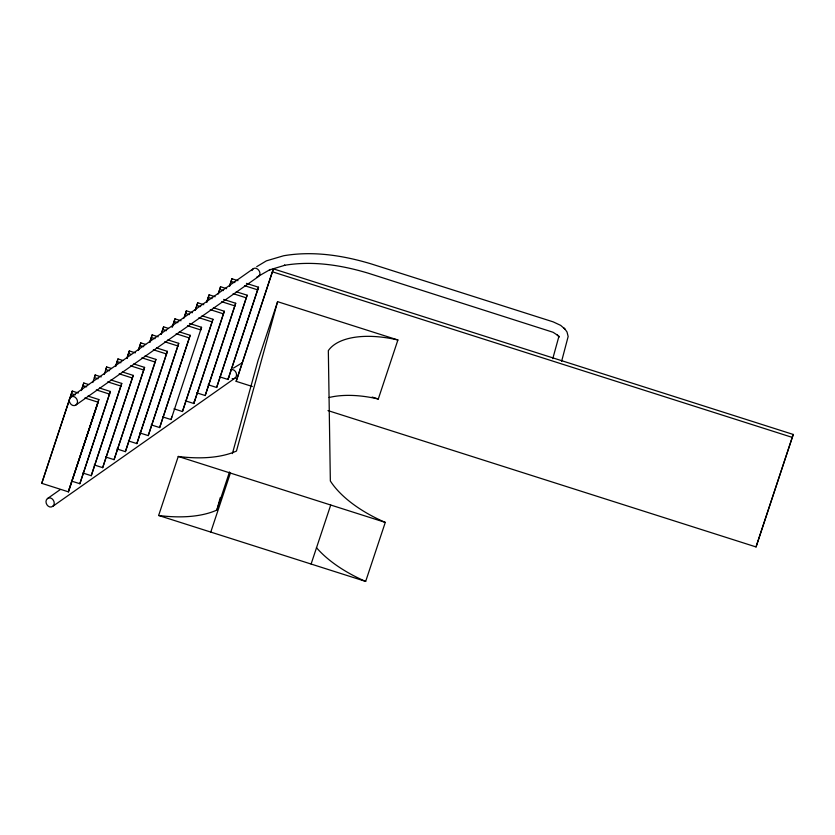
<?xml version="1.0" encoding="UTF-8"?>
<svg xmlns="http://www.w3.org/2000/svg" width="835" height="835" viewBox="0 0 835 835"><rect width="100%" height="100%" fill="white"/><g stroke="black" fill="none" stroke-linecap="round" stroke-linejoin="round"><path stroke-width="1.25" d="M87.967 396.072L98.843 399.537L68.334 491.805L41.75 483.329L72.259 391.072L78.302 392.993M41.75 483.329L72.259 391.072M81.412 390.571L83.782 383.004L88.614 384.538M101.212 376.888L95.169 374.967L94.439 377.629L98.06 378.787M68.334 491.805L98.843 399.537M111.462 368.465L106.629 366.93L105.899 369.592L109.521 370.75M71.392 481.033L79.857 483.726L110.356 391.469L99.48 388.004M115.637 366.502L117.996 358.925L122.839 360.469M79.857 483.736L110.356 391.469M82.79 472.996L91.245 475.689L121.753 383.432L110.878 379.967M126.951 358.497L129.321 350.919L135.364 352.85M91.255 475.71L121.753 383.432M138.422 350.45L140.781 342.882L145.614 344.417M102.653 467.694L133.214 375.395L122.338 371.93M105.617 456.964L114.082 459.657L144.58 367.39L133.704 363.924M149.789 342.454L152.147 334.877L158.191 336.797M114.051 459.678L144.58 367.39M116.942 448.959L125.396 451.651L155.905 359.394L145.029 355.929M161.228 334.417L163.597 326.85L168.43 328.385M155.905 359.394L155.164 362.056L141.877 357.818M128.402 440.911L136.857 443.604L167.365 351.347L156.489 347.882M172.605 326.401L174.964 318.834L181.007 320.755M136.846 443.635L167.365 351.347M139.769 432.916L148.233 435.609L178.732 343.342L167.856 339.876M184.42 317.143L186.372 310.797L192.415 312.728M148.254 435.62L178.732 343.342M151.218 424.879L159.673 427.572L190.182 335.315L179.306 331.85M195.359 310.338L197.718 302.771L203.761 304.692M159.652 427.593L190.182 335.315M162.585 416.863L171.039 419.556L171.78 416.895M206.746 302.374L209.115 294.797L215.159 296.728M189.472 323.448L201.548 327.299L200.817 329.961L187.52 325.733M173.993 408.837L182.458 411.53L212.956 319.273L202.08 315.807M218.603 293.095L220.565 286.749L226.609 288.67M182.447 411.551L212.956 319.273M185.339 400.8L193.793 403.493L194.534 400.831M229.562 286.332L231.932 278.754L237.975 280.675M193.845 403.535L224.302 311.236L213.426 307.771M196.736 392.836L205.191 395.529L235.7 303.262L223.613 299.421M205.191 395.529L235.7 303.262M216.651 387.492L247.15 295.214L236.274 291.749M228.738 376.815L228.007 379.487L219.542 376.794M258.516 287.219L228.007 379.487L258.516 287.219L246.429 283.368M252.295 386.48L236.159 381.344L273.369 268.86L793.25 434.45L756.04 546.935L327.978 410.59M236.159 381.344L273.369 268.86M329.115 397.512A77.718 37.992 18.4 0 1 378.286 399.026L397.898 339.991L277.596 301.675L236.451 451.057A104.438 51.06 18.4 0 1 178.252 456.453L158.64 515.477A104.438 51.06 18.4 0 0 216.839 510.091L220.294 497.535M232.401 453.593L257.984 360.699L277.596 301.675M552.78 358.632L558.98 336.14L559.022 337.163L557.206 334.783L557.717 335.315L553.041 332.267L368.371 273.233C341.202 265.05 312.353 260.541 284.119 265.384L284.933 265.248L269.454 269.935L270.3 269.454L256.512 277.335M561.59 361.398L568.155 336.526L567.017 331.975L564.752 328.833M756.04 546.935L793.25 434.45M81.329 390.363L83.782 383.004M92.81 382.534L95.169 374.967M104.271 374.498L106.629 366.93M68.449 491.752L98.227 402.157M115.554 366.294L117.996 358.925M126.868 358.288L129.321 350.919M138.339 350.241L140.781 342.882M133.214 375.395L102.705 467.652L94.251 464.959M149.705 342.246L152.147 334.877M161.145 334.209L163.597 326.85M125.396 451.651L155.226 362.056M172.114 327.424L174.964 318.834M183.93 318.166L186.372 310.797M195.275 310.129L197.718 302.771M206.662 302.166L209.115 294.797M171.05 419.577L201.548 327.299M218.112 294.108L220.565 286.749M229.479 286.123L231.932 278.754M193.793 403.493L224.302 311.236M247.15 295.214L216.641 387.482L208.176 384.778M216.839 510.091L229.5 471.963M210.775 532.083L230.387 473.059M311.1 564.042L330.723 505.018M158.64 515.477L365.667 581.421L385.279 522.397A95.91 46.885 18.4 0 1 330.347 480.97L328.332 350.637A77.718 37.992 18.4 0 1 397.898 339.991M251.951 270.582C254.79 263.923 263.442 272.607 258.412 276.615L76.068 404.902C71.653 408.002 66.769 400.372 70.704 397.168L253.151 268.807M76.068 404.902C80.003 401.687 75.119 394.068 70.704 397.168M60.245 489.581L47.438 498.589C43.493 501.804 48.378 509.423 52.793 506.323L235.136 378.036C238.591 375.113 235.209 368.318 230.763 369.728M52.793 506.323C56.738 503.119 51.853 495.499 47.438 498.589M256.731 266.657L266.407 260.854L283.608 255.76C312.927 250.73 342.893 255.385 371.105 263.87L553.208 321.882L560.682 325.379L565.337 329.439M233.456 368.078L242.296 362.766M234.249 378.547L235.136 378.036M232.182 378.652L233.236 378.766M272.544 271.845L792.425 437.436M231.191 281.416L234.823 282.574M244.488 285.654L257.775 289.881M219.824 289.411L223.456 290.57M233.122 293.649L246.409 297.876M208.385 297.458L212.006 298.617M221.672 301.696L234.959 305.934M196.987 305.433L200.609 306.591M210.274 309.66L223.571 313.897M185.641 313.469L189.263 314.618M198.939 317.697L212.226 321.934M174.233 321.496L177.855 322.654M162.856 329.512L166.489 330.67M176.154 333.749L189.441 337.977M372.139 397.063L378.286 399.026M151.417 337.538L155.039 338.697M164.714 341.776L178.001 346.003M140.05 345.544L143.672 346.702M153.337 349.771L166.635 354.009M128.59 353.591L131.001 354.353M117.265 361.586L120.887 362.745M130.563 365.824L143.85 370.051M119.186 373.819L132.483 378.057M107.725 381.866L121.023 386.094M83.041 385.666L86.673 386.814M96.338 389.893L109.625 394.13M71.518 393.734L75.15 394.892M84.815 397.971L98.102 402.199M178.252 456.453L385.279 522.397M563.604 327.644L564.116 328.176M365.667 581.421A95.91 46.885 18.4 0 1 316.434 547.624"/></g></svg>
